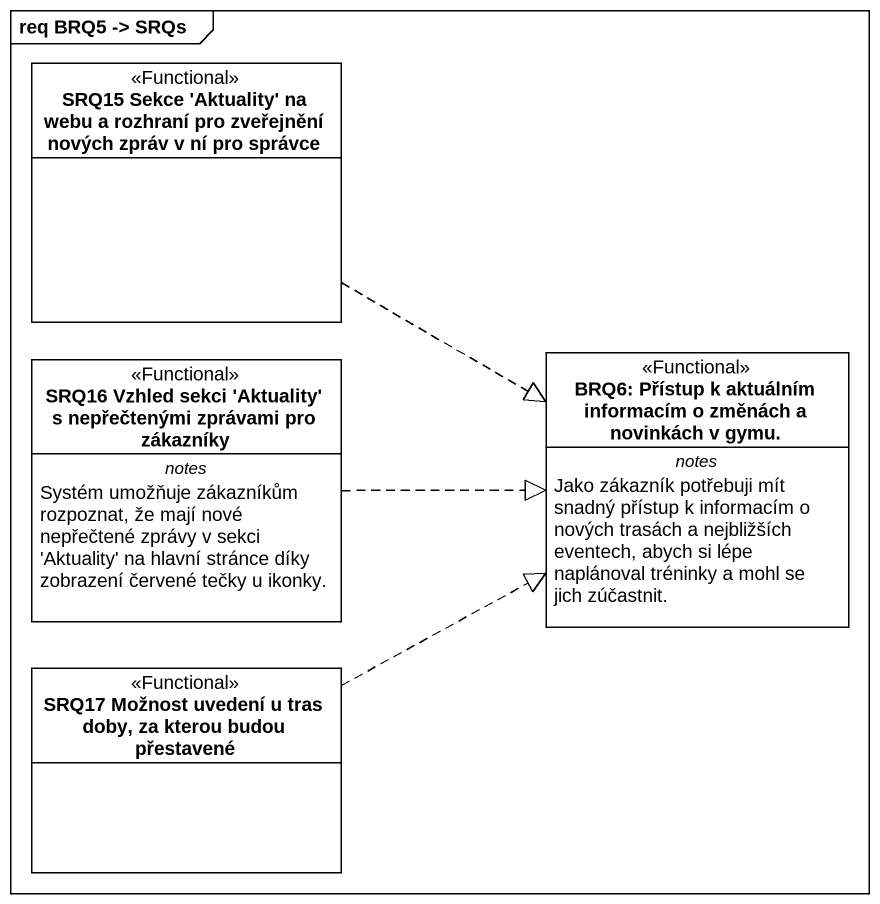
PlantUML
@startuml
mainframe req BRQ5 -> SRQs
hide circle
hide empty members
class "SRQ15 Sekce 'Aktuality' na webu a rozhraní pro zveřejnění nových zpráv v ní pro správce" as SRQ15_Sekce_Aktuality_na <<Functional>>
class "SRQ16 Vzhled sekci 'Aktuality' s nepřečtenými zprávami pro zákazníky" as SRQ16_Vzhled_sekci <<Functional>> {
  -- notes --
  Systém umožňuje zákazníkům rozpoznat, že mají nové nepřečtené zprávy v sekci 'Aktuality' na hlavní stránce díky zobrazení červené tečky u ikonky.
}
class "BRQ6: Přístup k aktuálním informacím o změnách a novinkách v gymu." as BRQ6_Přístup_k_aktuálním <<Functional>> {
  -- notes --
  Jako zákazník potřebuji mít snadný přístup k informacím o nových trasách a nejbližších eventech, abych si lépe naplánoval tréninky a mohl se jich zúčastnit.
}
class "SRQ17 Možnost uvedení u tras doby, za kterou budou přestavené" as SRQ17_Možnost_uvedení_u <<Functional>>
SRQ15_Sekce_Aktuality_na .right.|> BRQ6_Přístup_k_aktuálním
SRQ16_Vzhled_sekci .right.|> BRQ6_Přístup_k_aktuálním
SRQ17_Možnost_uvedení_u .right.|> BRQ6_Přístup_k_aktuálním
@enduml
